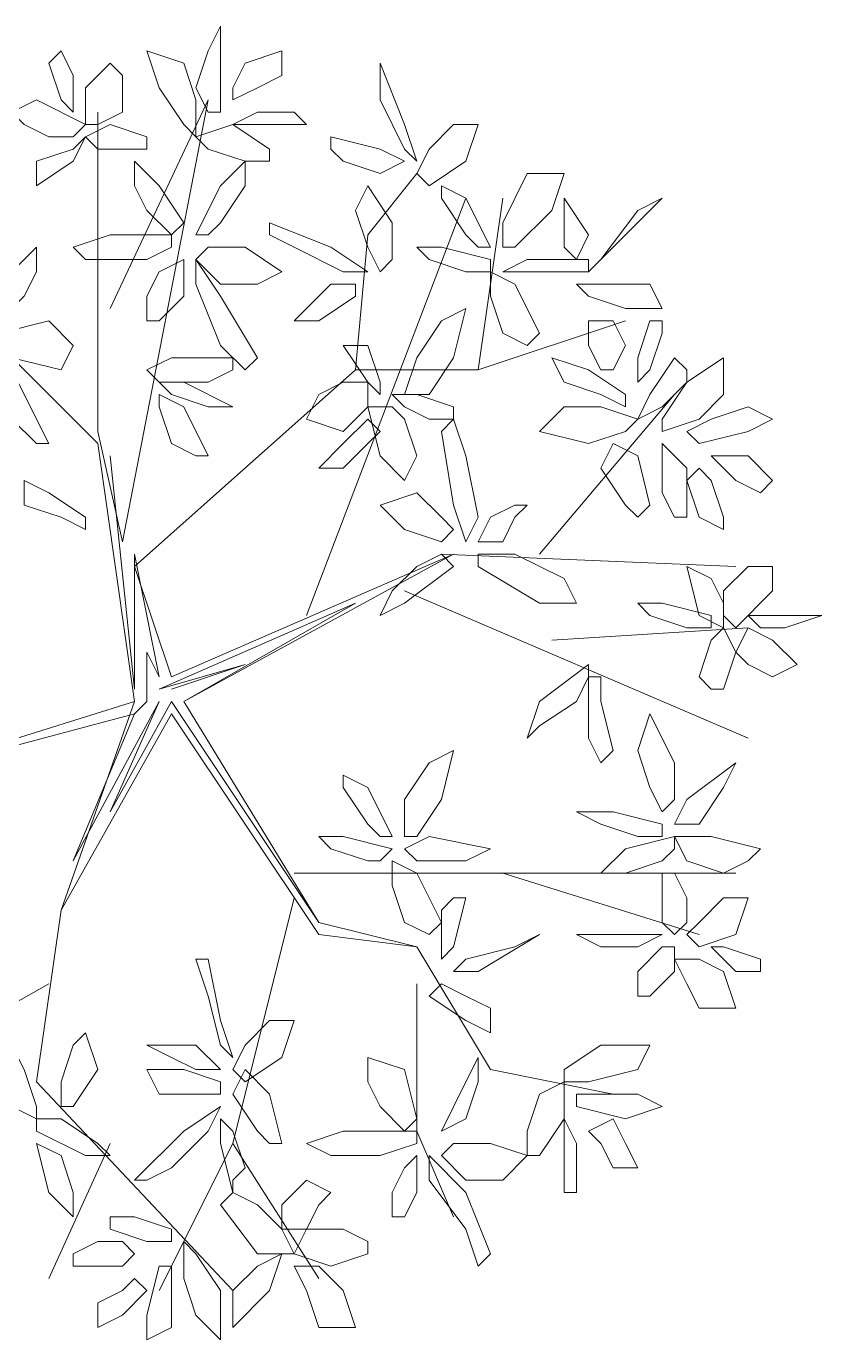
# Model space of a CAD drawing. Header units: millimetres. Extents: x 2576 to 2719, y 1757 to 1977.
# Drawn here: x 2612.342 to 2614.173, y 1842.489 to 1845.511 of the extents above; entities that cross this region are included whole.
import ezdxf

# ---------------------------------------------------------------- set-up
doc = ezdxf.new("R2010")
doc.units = ezdxf.units.MM
doc.layers.add('PDF_0', color=7, linetype='Continuous')

msp = doc.modelspace()

# ---------------------------------------------------------------- linework, layer by layer
at = {"layer": 'PDF_0', "lineweight": 9}
for points in [[(2612.7328, 1845.3696), (2612.761, 1845.4544), (2612.7893, 1845.5108), (2612.7893, 1845.4261), (2612.7893, 1845.3132), (2612.761, 1845.3132)], [(2612.4504, 1845.3132), (2612.4504, 1845.3979), (2612.4221, 1845.4544), (2612.3939, 1845.4261), (2612.4221, 1845.3414)], [(2612.7328, 1845.2567), (2612.7045, 1845.2849), (2612.6481, 1845.3696), (2612.6198, 1845.4544), (2612.7045, 1845.4261), (2612.7328, 1845.3414)], [(2612.8175, 1845.3414), (2612.8175, 1845.3696), (2612.8457, 1845.4261), (2612.9305, 1845.4544), (2612.9305, 1845.3979), (2612.874, 1845.3696)], [(2612.5069, 1845.2849), (2612.4786, 1845.2849), (2612.4786, 1845.3696), (2612.5351, 1845.4261), (2612.5633, 1845.3979), (2612.5633, 1845.3132)], [(2613.1564, 1845.3414), (2613.1564, 1845.4261), (2613.2129, 1845.2849), (2613.2411, 1845.2002), (2613.2129, 1845.2285)], [(2612.3939, 1845.2567), (2612.3374, 1845.2849), (2612.3092, 1845.3132), (2612.3657, 1845.3414), (2612.4786, 1845.2849), (2612.4504, 1845.2567)], [(2612.9305, 1845.2849), (2612.8457, 1845.2849), (2612.8175, 1845.2849), (2612.874, 1845.3132), (2612.9587, 1845.3132), (2612.9869, 1845.2849)], [(2612.5916, 1845.2285), (2612.5069, 1845.2285), (2612.4786, 1845.2567), (2612.5351, 1845.2849), (2612.6198, 1845.2567), (2612.6198, 1845.2285)], [(2612.8457, 1845.2002), (2612.761, 1845.2285), (2612.7328, 1845.2567), (2612.8175, 1845.2849), (2612.9022, 1845.2285), (2612.9022, 1845.2002)], [(2613.2411, 1845.172), (2613.2693, 1845.1437), (2613.3541, 1845.2002), (2613.3823, 1845.2849), (2613.3258, 1845.2849), (2613.2693, 1845.2285)], [(2612.3657, 1845.2002), (2612.3657, 1845.1437), (2612.4504, 1845.2002), (2612.4786, 1845.2567), (2612.4504, 1845.2285)], [(2613.0717, 1845.2002), (2613.1564, 1845.172), (2613.2129, 1845.2002), (2613.1564, 1845.2285), (2613.0434, 1845.2567), (2613.0434, 1845.2285)], [(2612.6198, 1845.0873), (2612.5916, 1845.1437), (2612.5916, 1845.2002), (2612.6481, 1845.1437), (2612.7045, 1845.059), (2612.6763, 1845.0308)], [(2612.7893, 1845.059), (2612.8457, 1845.1437), (2612.8457, 1845.2002), (2612.7893, 1845.1437), (2612.7328, 1845.0308), (2612.761, 1845.0308)], [(2613.4388, 1845.0025), (2613.467, 1845.0025), (2613.5517, 1845.0873), (2613.58, 1845.172), (2613.4953, 1845.172), (2613.4388, 1845.059)], [(2613.1564, 1844.9461), (2613.1846, 1844.9743), (2613.1846, 1845.059), (2613.1281, 1845.1437), (2613.0999, 1845.0873), (2613.1281, 1845.0025)], [(2613.3541, 1845.0308), (2613.2976, 1845.1155), (2613.2976, 1845.1437), (2613.3541, 1845.1155), (2613.4105, 1845.0025), (2613.3823, 1845.0025)], [(2613.58, 1845.059), (2613.58, 1845.1155), (2613.6365, 1845.0308), (2613.6082, 1844.9743), (2613.58, 1845.0025)], [(2613.7494, 1845.0873), (2613.8059, 1845.1155), (2613.6929, 1845.0025), (2613.6365, 1844.9461), (2613.6647, 1844.9743)], [(2612.9587, 1845.0025), (2613.0717, 1844.9461), (2613.1281, 1844.9461), (2613.0434, 1845.0025), (2612.9022, 1845.059), (2612.9022, 1845.0308)], [(2612.6198, 1844.9743), (2612.4786, 1844.9743), (2612.4504, 1845.0025), (2612.5351, 1845.0308), (2612.6763, 1845.0308), (2612.6763, 1845.0025)], [(2612.3374, 1844.8896), (2612.3657, 1844.9461), (2612.3657, 1845.0025), (2612.3092, 1844.9461), (2612.2527, 1844.8613), (2612.2809, 1844.8331)], [(2612.7328, 1844.9743), (2612.761, 1845.0025), (2612.8457, 1845.0025), (2612.9305, 1844.9461), (2612.874, 1844.9178), (2612.7893, 1844.9178)], [(2613.3541, 1844.9461), (2613.2693, 1844.9743), (2613.2411, 1845.0025), (2613.2976, 1845.0025), (2613.4105, 1844.9743), (2613.4105, 1844.9461)], [(2612.6198, 1844.8331), (2612.6481, 1844.8331), (2612.7045, 1844.8896), (2612.7045, 1844.9743), (2612.6481, 1844.9461), (2612.6198, 1844.8896)], [(2612.7893, 1844.7766), (2612.7328, 1844.9178), (2612.7328, 1844.9743), (2612.7893, 1844.8896), (2612.874, 1844.7484), (2612.8457, 1844.7201)], [(2613.58, 1844.9461), (2613.467, 1844.9461), (2613.4388, 1844.9461), (2613.4953, 1844.9743), (2613.6365, 1844.9743), (2613.6365, 1844.9461)], [(2613.4388, 1844.8049), (2613.4105, 1844.8896), (2613.4105, 1844.9461), (2613.467, 1844.9178), (2613.5235, 1844.8049), (2613.4953, 1844.7766)], [(2613.0152, 1844.8331), (2613.0999, 1844.8896), (2613.0999, 1844.9178), (2613.0434, 1844.9178), (2612.9587, 1844.8331), (2612.9869, 1844.8331)], [(2613.6082, 1844.9178), (2613.6365, 1844.8896), (2613.7212, 1844.8613), (2613.8059, 1844.8613), (2613.7776, 1844.9178), (2613.6929, 1844.9178)], [(2613.2129, 1844.6637), (2613.2693, 1844.6637), (2613.3258, 1844.7484), (2613.3541, 1844.8613), (2613.2976, 1844.8331), (2613.2411, 1844.7484)], [(2612.2809, 1844.7766), (2612.2809, 1844.8049), (2612.3939, 1844.8331), (2612.4504, 1844.7766), (2612.4221, 1844.7201), (2612.3092, 1844.7484)], [(2613.6929, 1844.7201), (2613.6647, 1844.7201), (2613.6365, 1844.7766), (2613.6365, 1844.8331), (2613.6929, 1844.8331), (2613.7212, 1844.7766)], [(2613.8059, 1844.8049), (2613.7776, 1844.7201), (2613.7494, 1844.6919), (2613.7494, 1844.7484), (2613.7776, 1844.8331), (2613.8059, 1844.8331)], [(2612.3092, 1844.6072), (2612.2527, 1844.7201), (2612.2527, 1844.7766), (2612.3092, 1844.7201), (2612.3939, 1844.5507), (2612.3657, 1844.5507)], [(2613.1281, 1844.7766), (2613.1564, 1844.6919), (2613.1564, 1844.6637), (2613.1281, 1844.6919), (2613.0717, 1844.7766), (2613.0999, 1844.7766)], [(2612.761, 1844.6919), (2612.6481, 1844.6919), (2612.6198, 1844.7201), (2612.6763, 1844.7484), (2612.8175, 1844.7484), (2612.8175, 1844.7201)], [(2613.6647, 1844.6637), (2613.58, 1844.6919), (2613.5517, 1844.7484), (2613.6365, 1844.7201), (2613.7212, 1844.6637), (2613.7212, 1844.6354)], [(2613.8624, 1844.6919), (2613.8059, 1844.6354), (2613.7494, 1844.6072), (2613.7776, 1844.6637), (2613.8341, 1844.7484), (2613.8624, 1844.7201)], [(2613.8059, 1844.5789), (2613.8059, 1844.6072), (2613.8624, 1844.6919), (2613.9471, 1844.7484), (2613.9471, 1844.6637), (2613.8906, 1844.6072)], [(2612.761, 1844.6354), (2612.8175, 1844.6354), (2612.7045, 1844.6919), (2612.6481, 1844.6919), (2612.6763, 1844.6637)], [(2613.1281, 1844.6919), (2613.1281, 1844.6354), (2613.0717, 1844.5789), (2612.9869, 1844.6072), (2613.0152, 1844.6637), (2613.0717, 1844.6919)], [(2612.6763, 1844.5507), (2612.6481, 1844.6354), (2612.6481, 1844.6637), (2612.7045, 1844.6354), (2612.761, 1844.5225), (2612.7328, 1844.5225)], [(2613.2693, 1844.6072), (2613.2129, 1844.6354), (2613.1846, 1844.6637), (2613.2411, 1844.6637), (2613.3258, 1844.6354), (2613.3258, 1844.6072)], [(2613.2129, 1844.6072), (2613.2411, 1844.5225), (2613.2129, 1844.466), (2613.1564, 1844.5225), (2613.1281, 1844.6354), (2613.1846, 1844.6354)], [(2613.7494, 1844.6072), (2613.7212, 1844.5789), (2613.6365, 1844.5507), (2613.5235, 1844.5789), (2613.58, 1844.6354), (2613.6647, 1844.6354)], [(2613.9188, 1844.6072), (2614.0036, 1844.6354), (2614.06, 1844.6072), (2614.0036, 1844.5789), (2613.8906, 1844.5507), (2613.8624, 1844.5789)], [(2613.1564, 1844.5789), (2613.1281, 1844.6072), (2613.0717, 1844.5507), (2613.0152, 1844.4942), (2613.0717, 1844.4942), (2613.1281, 1844.5507)], [(2613.3541, 1844.5225), (2613.3823, 1844.3813), (2613.3541, 1844.3248), (2613.3258, 1844.4095), (2613.2976, 1844.5789), (2613.3258, 1844.6072)], [(2613.7212, 1844.4095), (2613.6647, 1844.4942), (2613.6929, 1844.5507), (2613.7494, 1844.5225), (2613.7776, 1844.4095), (2613.7494, 1844.3813)], [(2613.8059, 1844.4377), (2613.8059, 1844.5225), (2613.8059, 1844.5507), (2613.8624, 1844.4942), (2613.8624, 1844.3813), (2613.8341, 1844.3813)], [(2613.9188, 1844.5225), (2613.9471, 1844.5225), (2614.0036, 1844.5225), (2614.06, 1844.466), (2614.0318, 1844.4377), (2613.9753, 1844.466)], [(2613.8906, 1844.3813), (2613.8624, 1844.466), (2613.8906, 1844.4942), (2613.9188, 1844.466), (2613.9471, 1844.3813), (2613.9471, 1844.353)], [(2612.4221, 1844.3813), (2612.3374, 1844.4095), (2612.3374, 1844.466), (2612.3939, 1844.4377), (2612.4786, 1844.3813), (2612.4786, 1844.353)], [(2613.3258, 1844.353), (2613.2976, 1844.3248), (2613.2129, 1844.353), (2613.1564, 1844.4095), (2613.2411, 1844.4377), (2613.2976, 1844.3813)], [(2613.4953, 1844.4095), (2613.467, 1844.4095), (2613.4105, 1844.3813), (2613.3823, 1844.3248), (2613.4388, 1844.3248), (2613.467, 1844.3813)], [(2613.2411, 1844.2683), (2613.1846, 1844.2118), (2613.1564, 1844.1553), (2613.2129, 1844.1836), (2613.3258, 1844.2683), (2613.2976, 1844.2965)], [(2613.467, 1844.2965), (2613.58, 1844.2401), (2613.6082, 1844.1836), (2613.5235, 1844.1836), (2613.3823, 1844.2683), (2613.3823, 1844.2965)], [(2613.9188, 1844.2401), (2613.8624, 1844.2683), (2613.8906, 1844.1553), (2613.9471, 1844.1271), (2613.9471, 1844.1836)], [(2613.9471, 1844.2118), (2614.0036, 1844.2683), (2614.06, 1844.2683), (2614.06, 1844.2118), (2613.9753, 1844.1271), (2613.9471, 1844.1553)], [(2613.8624, 1844.1271), (2613.7776, 1844.1553), (2613.7494, 1844.1836), (2613.8059, 1844.1836), (2613.9188, 1844.1553), (2613.9188, 1844.1271)], [(2614.0036, 1844.1553), (2614.0318, 1844.1271), (2614.0883, 1844.1271), (2614.173, 1844.1553), (2614.1165, 1844.1553), (2614.06, 1844.1553)], [(2613.8906, 1844.0141), (2613.9188, 1844.0989), (2613.9471, 1844.1271), (2613.9753, 1844.0706), (2613.9471, 1843.9859), (2613.9188, 1843.9859)], [(2613.9753, 1844.0706), (2614.0036, 1844.1271), (2614.06, 1844.0989), (2614.1165, 1844.0424), (2614.06, 1844.0141), (2614.0036, 1844.0424)], [(2613.6082, 1843.9577), (2613.5235, 1843.9012), (2613.4953, 1843.8729), (2613.5235, 1843.9577), (2613.6365, 1844.0424), (2613.6365, 1844.0141)], [(2613.6647, 1843.9577), (2613.6929, 1843.8447), (2613.6647, 1843.8165), (2613.6365, 1843.8729), (2613.6365, 1844.0141), (2613.6647, 1844.0141)], [(2613.8059, 1843.7035), (2613.8341, 1843.7318), (2613.8341, 1843.8165), (2613.7776, 1843.9294), (2613.7494, 1843.8447), (2613.7776, 1843.76)], [(2613.2129, 1843.647), (2613.2411, 1843.647), (2613.2976, 1843.7318), (2613.3258, 1843.8447), (2613.2693, 1843.8165), (2613.2129, 1843.7318)], [(2613.9471, 1843.76), (2613.9753, 1843.8165), (2613.8624, 1843.7318), (2613.8341, 1843.6753), (2613.8906, 1843.6753)], [(2613.1281, 1843.6753), (2613.0717, 1843.76), (2613.0717, 1843.7882), (2613.1281, 1843.76), (2613.1846, 1843.647), (2613.1564, 1843.647)], [(2613.7494, 1843.647), (2613.6647, 1843.6753), (2613.6082, 1843.7035), (2613.6929, 1843.7035), (2613.8059, 1843.6753), (2613.8059, 1843.647)], [(2613.1281, 1843.5906), (2613.0434, 1843.6188), (2613.0152, 1843.647), (2613.0717, 1843.647), (2613.1846, 1843.6188), (2613.1564, 1843.5906)], [(2613.3541, 1843.5906), (2613.4105, 1843.6188), (2613.2693, 1843.647), (2613.2129, 1843.6188), (2613.2411, 1843.5906)], [(2613.8059, 1843.5906), (2613.7212, 1843.5623), (2613.6647, 1843.5623), (2613.7212, 1843.6188), (2613.8341, 1843.647), (2613.8341, 1843.6188)], [(2613.9471, 1843.5623), (2613.8624, 1843.5906), (2613.8341, 1843.647), (2613.9188, 1843.647), (2614.0318, 1843.6188), (2614.0036, 1843.5906)], [(2613.2129, 1843.4494), (2613.1846, 1843.5341), (2613.1846, 1843.5906), (2613.2411, 1843.5623), (2613.2976, 1843.4494), (2613.2693, 1843.4211)], [(2613.8624, 1843.5058), (2613.8624, 1843.4494), (2613.8341, 1843.4211), (2613.8059, 1843.4494), (2613.8059, 1843.5623), (2613.8341, 1843.5623)], [(2613.2976, 1843.4776), (2613.2976, 1843.3929), (2613.2976, 1843.3646), (2613.3258, 1843.3929), (2613.3541, 1843.5058), (2613.3258, 1843.5058)], [(2613.8906, 1843.4494), (2613.9471, 1843.5058), (2614.0036, 1843.5058), (2613.9753, 1843.4211), (2613.8906, 1843.3929), (2613.8624, 1843.4211)], [(2613.467, 1843.3929), (2613.5235, 1843.4211), (2613.3823, 1843.3364), (2613.3258, 1843.3364), (2613.3541, 1843.3646)], [(2613.7494, 1843.3929), (2613.8059, 1843.4211), (2613.6929, 1843.4211), (2613.6082, 1843.4211), (2613.6647, 1843.3929)], [(2613.7494, 1843.3364), (2613.8059, 1843.3929), (2613.8341, 1843.3929), (2613.8341, 1843.3364), (2613.7776, 1843.2799), (2613.7494, 1843.2799)], [(2613.9188, 1843.3929), (2613.9753, 1843.3364), (2614.0318, 1843.3364), (2614.0318, 1843.3646), (2613.9471, 1843.3929)], [(2612.761, 1843.2799), (2612.7893, 1843.167), (2612.8175, 1843.1387), (2612.7893, 1843.2234), (2612.761, 1843.3646), (2612.7328, 1843.3646)], [(2613.8341, 1843.3646), (2613.8906, 1843.3646), (2613.9471, 1843.3364), (2613.9753, 1843.2517), (2613.8906, 1843.2517), (2613.8624, 1843.3082)], [(2613.2976, 1843.3082), (2613.2693, 1843.2799), (2613.3541, 1843.2234), (2613.4105, 1843.1952), (2613.4105, 1843.2517), (2613.3541, 1843.2799)], [(2612.8175, 1843.1105), (2612.8457, 1843.0822), (2612.9305, 1843.1387), (2612.9587, 1843.2234), (2612.9022, 1843.2234), (2612.8457, 1843.167)], [(2612.4221, 1843.0822), (2612.4504, 1843.167), (2612.4786, 1843.1952), (2612.5069, 1843.1105), (2612.4504, 1843.0258), (2612.4221, 1843.0258)], [(2612.3374, 1843.1105), (2612.3657, 1843.0258), (2612.3657, 1842.9975), (2612.3092, 1843.0258), (2612.2809, 1843.1387), (2612.3092, 1843.167)], [(2612.6763, 1843.1387), (2612.7328, 1843.1105), (2612.7893, 1843.1105), (2612.7328, 1843.167), (2612.6481, 1843.167), (2612.6198, 1843.167)], [(2613.58, 1843.0822), (2613.58, 1843.1105), (2613.6647, 1843.167), (2613.7776, 1843.167), (2613.7494, 1843.1105), (2613.6365, 1843.0822)], [(2613.1564, 1843.0258), (2613.1281, 1843.0822), (2613.1281, 1843.1387), (2613.2129, 1843.1105), (2613.2411, 1842.9975), (2613.2129, 1842.9693)], [(2613.3541, 1842.9975), (2613.2976, 1842.9693), (2613.3541, 1843.0822), (2613.3823, 1843.1387), (2613.3823, 1843.0822)], [(2612.7893, 1843.054), (2612.7893, 1843.0822), (2612.7045, 1843.1105), (2612.6198, 1843.1105), (2612.6481, 1843.054), (2612.7328, 1843.054)], [(2612.874, 1842.9693), (2612.8175, 1843.054), (2612.8457, 1843.1105), (2612.9022, 1843.054), (2612.9305, 1842.941), (2612.9022, 1842.941)], [(2613.4953, 1842.9693), (2613.5235, 1843.054), (2613.58, 1843.0822), (2613.58, 1842.9975), (2613.5235, 1842.9128), (2613.4953, 1842.9128)], [(2613.6647, 1843.054), (2613.7494, 1843.054), (2613.8059, 1843.0258), (2613.7212, 1842.9975), (2613.6082, 1843.0258), (2613.6082, 1843.054)], [(2612.6763, 1842.8846), (2612.761, 1842.9693), (2612.7893, 1843.0258), (2612.7045, 1842.9693), (2612.5916, 1842.8563), (2612.6198, 1842.8563)], [(2612.4221, 1842.9975), (2612.5069, 1842.941), (2612.5351, 1842.9128), (2612.4786, 1842.9128), (2612.3657, 1842.9693), (2612.3657, 1842.9975)], [(2612.8457, 1842.8846), (2612.8175, 1842.9693), (2612.7893, 1842.9975), (2612.7893, 1842.941), (2612.8175, 1842.8281), (2612.8175, 1842.8563)], [(2613.58, 1842.8846), (2613.58, 1842.941), (2613.58, 1842.9975), (2613.6082, 1842.941), (2613.6082, 1842.8281), (2613.58, 1842.8281)], [(2613.6365, 1842.9693), (2613.6929, 1842.9975), (2613.7212, 1842.941), (2613.7494, 1842.8846), (2613.6929, 1842.8846), (2613.6647, 1842.941)], [(2613.1564, 1842.9128), (2613.0434, 1842.9128), (2612.9869, 1842.941), (2613.0717, 1842.9693), (2613.2411, 1842.9693), (2613.2411, 1842.941)], [(2612.4221, 1842.9128), (2612.3657, 1842.941), (2612.3939, 1842.8281), (2612.4504, 1842.7716), (2612.4504, 1842.8281)], [(2613.2976, 1842.9128), (2613.3258, 1842.941), (2613.4105, 1842.941), (2613.4953, 1842.9128), (2613.4388, 1842.8563), (2613.3541, 1842.8563)], [(2613.1846, 1842.7716), (2613.2129, 1842.7716), (2613.2411, 1842.8281), (2613.2411, 1842.9128), (2613.2129, 1842.8846), (2613.1846, 1842.8281)], [(2613.3541, 1842.7434), (2613.2693, 1842.8563), (2613.2693, 1842.9128), (2613.3541, 1842.8281), (2613.4105, 1842.6869), (2613.3823, 1842.6586)], [(2613.0152, 1842.7998), (2612.9869, 1842.7434), (2612.9305, 1842.7434), (2612.9305, 1842.7998), (2612.9869, 1842.8563), (2613.0434, 1842.8281)], [(2612.874, 1842.7998), (2612.9305, 1842.7434), (2612.9587, 1842.6869), (2612.874, 1842.6869), (2612.7893, 1842.7998), (2612.8175, 1842.8281)], [(2612.5916, 1842.7716), (2612.6763, 1842.7434), (2612.6763, 1842.7151), (2612.6198, 1842.7151), (2612.5351, 1842.7434), (2612.5351, 1842.7716)], [(2613.1281, 1842.7151), (2613.1281, 1842.6869), (2613.0434, 1842.6586), (2612.9587, 1842.6869), (2612.9869, 1842.7434), (2613.0717, 1842.7434)], [(2612.5069, 1842.7151), (2612.5633, 1842.7151), (2612.5916, 1842.6869), (2612.5633, 1842.6586), (2612.4504, 1842.6586), (2612.4504, 1842.6869)], [(2612.7045, 1842.7151), (2612.7328, 1842.6869), (2612.7893, 1842.6022), (2612.7893, 1842.4892), (2612.7328, 1842.5457), (2612.7045, 1842.6304)], [(2612.6763, 1842.6022), (2612.6763, 1842.5174), (2612.6198, 1842.4892), (2612.6198, 1842.5457), (2612.6481, 1842.6586), (2612.6763, 1842.6586)], [(2612.8175, 1842.6022), (2612.874, 1842.6586), (2612.9305, 1842.6869), (2612.9022, 1842.6022), (2612.8175, 1842.5174), (2612.8175, 1842.5457)], [(2612.9587, 1842.6586), (2613.0152, 1842.6586), (2613.0717, 1842.6022), (2613.0999, 1842.5174), (2613.0152, 1842.5174), (2612.9869, 1842.6022)], [(2612.5916, 1842.6304), (2612.6198, 1842.6022), (2612.5633, 1842.5457), (2612.5069, 1842.5174), (2612.5069, 1842.5739), (2612.5633, 1842.6022)]]:
    msp.add_lwpolyline(points, close=True, dxfattribs=at)
for points in [[(2612.5351, 1844.8613), (2612.761, 1845.3414), (2612.5633, 1844.3248), (2612.5069, 1844.5789), (2612.5069, 1845.3132)], [(2613.4388, 1845.1155), (2613.3823, 1844.7201), (2613.0999, 1844.7201), (2613.1281, 1845.0308), (2613.2411, 1845.172)], [(2612.5916, 1843.9577), (2612.5069, 1844.5507), (2611.9421, 1845.1155)], [(2612.9869, 1844.1553), (2613.3541, 1845.1155)], [(2613.3823, 1844.7201), (2613.7212, 1844.8331)], [(2613.0999, 1844.7201), (2612.5916, 1844.2683), (2612.6763, 1844.0141), (2613.3258, 1844.2965), (2612.7045, 1843.9577), (2613.0999, 1844.1836), (2612.6481, 1843.9859), (2612.8457, 1844.0424), (2612.6763, 1843.9859)], [(2613.5235, 1844.2965), (2613.8341, 1844.6637)], [(2612.5351, 1844.5225), (2612.5916, 1843.9859), (2612.5916, 1844.2965), (2612.6481, 1844.0141), (2612.6198, 1844.0706), (2612.6198, 1843.9577), (2612.5916, 1843.9294)], [(2613.2976, 1844.2965), (2613.9753, 1844.2683)], [(2613.2129, 1844.2118), (2614.0036, 1843.8729)], [(2613.5517, 1844.0989), (2614.0036, 1844.1271)], [(2613.6929, 1843.054), (2613.4105, 1843.1105), (2613.2411, 1843.3929), (2613.0152, 1843.4211), (2612.6763, 1843.9294), (2612.4221, 1843.4776), (2612.5916, 1843.9577), (2612.1397, 1843.8165), (2611.2926, 1843.9577)], [(2613.2411, 1843.3929), (2613.0152, 1843.4494), (2612.7045, 1843.9577), (2613.0152, 1843.4494), (2612.6763, 1843.9577), (2612.5351, 1843.7035), (2612.6481, 1843.9577), (2612.4504, 1843.5906), (2612.5916, 1843.9294), (2612.168, 1843.8165), (2611.6597, 1843.0258)], [(2612.9587, 1843.5623), (2613.9753, 1843.5623)], [(2613.4388, 1843.5623), (2613.8906, 1843.4211)], [(2612.9587, 1843.5058), (2612.8175, 1842.941)], [(2612.4221, 1843.4776), (2612.3657, 1843.0822), (2612.8175, 1842.6022)], [(2612.3939, 1843.3082), (2611.7444, 1842.941)], [(2613.2411, 1843.3082), (2613.2411, 1842.9693), (2613.3258, 1842.7716)], [(2612.5351, 1842.941), (2612.3939, 1842.6304)], [(2613.0152, 1842.6304), (2612.8175, 1842.941), (2612.6481, 1842.6022)]]:
    msp.add_lwpolyline(points, dxfattribs=at)

doc.saveas('drawing.dxf')
